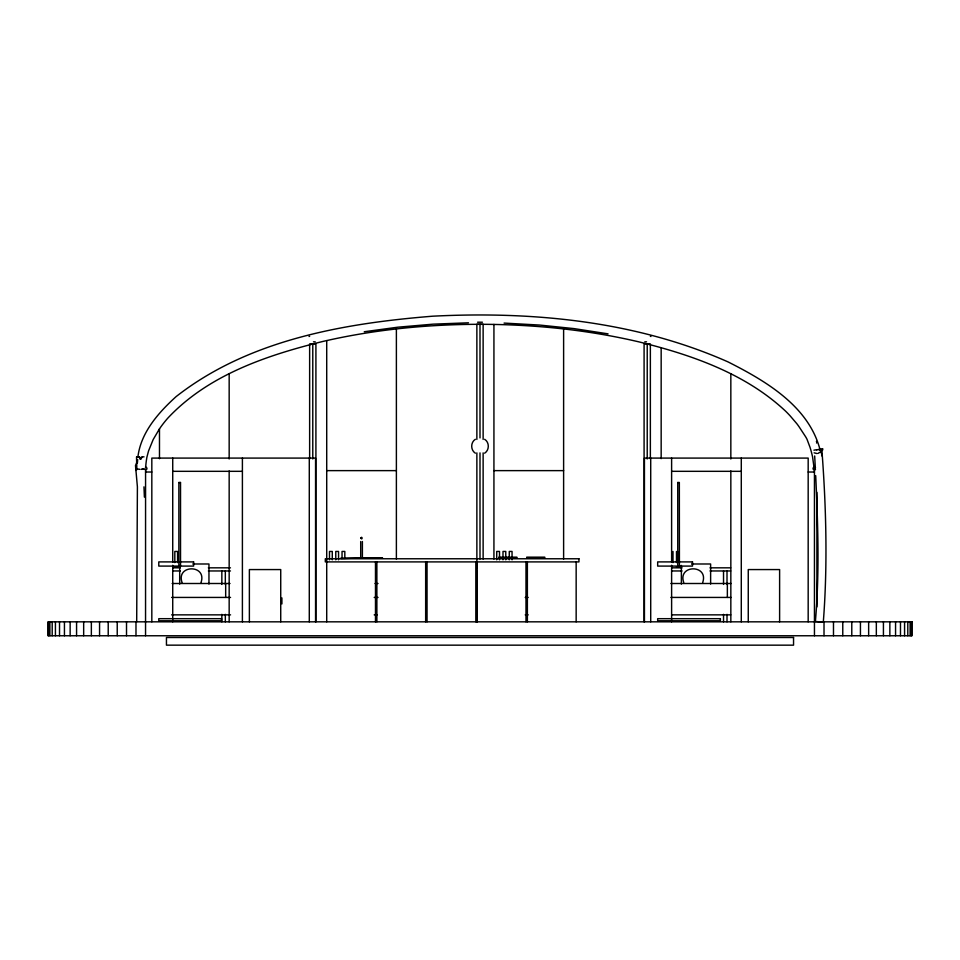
<?xml version="1.0" encoding="UTF-8"?>
<svg xmlns="http://www.w3.org/2000/svg" width="960" height="960" viewBox="0 0 960 960"><rect width="100%" height="100%" fill="white"/><g stroke="black" fill="none" stroke-linecap="round" stroke-linejoin="round"><path stroke-width="1.44" d="M362.388 557.724L362.388 541.512M145.572 469.26L145.548 635.76M135.948 470.472L136.74 469.656M145.632 467.856L145.848 465A105.408 105.408 0 0 1 146.28 461.124L146.784 457.812A21.228 21.228 0 0 1 147.096 456.456L148.056 452.784A46.2 46.2 0 0 1 148.704 450.54L153.168 439.572L159.48 428.832A111.84 111.84 0 0 1 167.652 418.308C208.152 374.952 266.844 355.284 323.004 341.424C374.208 329.592 426.84 324.408 479.352 324.3M137.376 463.044L137.676 459.54M821.544 453.636C819.36 451.116 824.172 449.508 821.34 449.928L822.096 450.084M138.012 456.18C141.168 432.048 158.76 412.356 176.088 396.624C248.496 339.936 343.212 323.4 432.624 316.2C532.596 311.112 635.796 320.976 728.112 361.944C765.48 380.844 808.524 405.972 819.948 449.388M281.904 603.924L281.904 597.912M136.848 469.116L136.524 456.972L139.236 456.816M201.012 582.552C207.384 564.288 175.692 564.288 182.064 582.552M702.684 582.552C709.056 564.288 677.364 564.288 683.736 582.552M137.412 460.884L135.504 465.54L137.4 486.852L136.692 621.828M821.724 455.844L821.64 454.536M821.82 449.628L822.948 449.004L819.24 448.752M140.256 458.904L142.188 457.236L139.896 458.904M475.356 439.284C470.484 442.32 470.484 450.156 475.356 453.192M484.644 453.192C489.516 450.156 489.516 442.32 484.644 439.284M817.98 453.42L820.62 451.824M141.576 469.404L142.452 469.212M816.576 449.796L817.512 449.64L813.912 450.168M144.084 468.948L142.176 469.236L144.12 469.104M364.26 331.74L397.86 327.192L433.116 324.156L468.48 322.8M136.896 468.816L136.608 468.804M143.304 469.14L142.056 469.188M136.152 468.852L140.112 469.356M477.588 322.212L482.412 322.212M313.464 341.82L315.192 341.82M644.808 341.82L646.536 341.82M326.712 470.628L396.384 470.628M493.932 470.628L563.616 470.628M172.728 471.324L242.4 471.324M671.616 471.324L741.288 471.324M145.548 472.02L151.824 472.02M808.176 472.02L814.452 472.02M178.932 482.472L180.456 482.472M677.82 482.472L679.344 482.472L679.416 566.088M498.84 557.16L516.9 557.16M526.704 557.16L544.776 557.16M498.84 557.724L516.9 557.724M526.704 557.724L544.776 557.724M192.864 563.988L208.956 563.988L208.956 584.076M691.608 563.988L710.628 563.988L710.628 584.076M174.816 566.784L177.6 566.784M676.488 566.784L679.272 566.784M172.992 567.828L180.36 567.828M208.368 567.828L230.472 567.828M671.724 567.828L682.032 567.828M710.04 567.828L730.68 567.828M172.992 570.96L180.36 570.96M208.368 570.96L230.472 570.96M671.724 570.96L682.032 570.96M710.04 570.96L730.68 570.96M172.164 583.5L230.004 583.5M375.06 583.5L378.036 583.5M670.872 583.5L731.136 583.5M171.6 597.432L230.556 597.432M374.196 597.432L378.036 597.432M525.204 597.432L528.156 597.432M670.872 597.432L731.136 597.432M171.6 614.856L230.556 614.856M374.196 614.856L377.148 614.856M525.204 614.856L528.156 614.856M671.796 614.856L730.764 614.856M480.432 324.3C533.844 324.396 587.364 329.736 639.384 341.988C691.896 354.984 745.572 373.56 785.712 411.276A126.144 126.144 0 0 1 790.284 416.028L796.8 423.66A66.672 66.672 0 0 1 799.44 427.32L805.2 436.116A27.348 27.348 0 0 1 807.06 439.404L810.06 447.408A117.768 117.768 0 0 1 812.556 456.816L814.452 470.628L814.452 635.76M141.96 456.828L144.024 456.84M504.072 323.088L539.616 325.056L573.96 328.596L608.064 333.852M818.952 449.64L822.672 450.072M821.34 449.928L822.336 450.036M818.916 449.628L821.268 449.916L818.868 449.616M136.908 456.804L138.372 457.2M814.128 452.832L816.96 453.528M821.856 449.7C826.128 505.944 827.772 565.152 823.296 622.224L815.388 621.432C819.6 572.94 817.932 524.184 815.7 475.632M139.032 457.212L141.36 458.892L139.788 457.212M814.68 455.964L815.34 468.42M143.964 486.852L144.396 497.136M911.532 621.828L911.532 635.76M910.128 621.828L910.128 635.76M907.8 621.828L907.8 635.76M904.572 621.828L904.572 635.76M900.48 621.828L900.48 635.76M895.56 621.828L895.56 635.76M889.86 621.828L889.86 635.76M883.428 621.828L883.428 635.76M876.336 621.828L876.336 635.76M868.644 621.828L868.644 635.76M860.436 621.828L860.436 635.76M851.784 621.828L851.784 635.76M842.772 621.828L842.772 635.76M833.484 621.828L833.484 635.76M824.016 621.828L824.016 635.76M816.888 492.348L816.888 606.948M808.176 621.828L808.176 458.088L644.436 458.088L644.436 621.828M779.616 621.828L779.616 569.568L748.26 569.568L748.26 621.828M741.288 458.088L741.288 621.828M730.836 373.836L730.836 458.988M730.836 470.94L730.836 621.828M727.356 583.5L727.356 597.432M727.008 570.96L727.008 584.424M727.008 614.34L727.008 621.828M723.528 570.96L723.528 584.424M723.528 614.34L723.528 621.828M681.372 565.428L681.372 584.076M679.272 551.448L679.272 562.596M677.748 482.472L677.748 566.088M676.488 551.448L676.488 562.596M673.008 551.448L673.008 562.596M671.616 458.088L671.616 562.284M671.616 565.26L671.616 621.828M661.164 347.628L661.164 458.628M650.712 458.088L650.712 621.828M650.364 458.964L650.364 343.908L644.088 343.908L644.088 621.828M647.22 343.908L647.22 458.964M576.156 561.9L576.156 621.828M563.616 328.944L563.616 559.068M527.376 561.9L527.376 621.828M525.984 561.9L525.984 621.828M512.052 559.812L512.052 551.448L509.268 551.448L509.268 559.812M505.776 559.812L505.776 551.448L502.992 551.448L502.992 559.812M499.512 559.812L499.512 551.448L496.728 551.448L496.728 559.812M493.932 324.432L493.932 559.056M483.132 439.428L483.132 324.3L476.868 324.3L476.868 439.428M483.132 452.88L483.132 559.032M480 324.3L480 437.928M480 452.88L480 559.032M477.216 561.9L477.216 621.828M476.868 452.88L476.868 567.996M476.868 570.996L476.868 621.828M475.824 561.9L475.824 621.828M427.044 561.9L427.044 621.828M425.652 561.9L425.652 621.828M396.384 328.944L396.384 559.068M376.872 561.9L376.872 621.828M376.176 563.988L376.176 584.076M375.48 561.9L375.48 621.828M360.708 541.512L360.708 557.724M344.82 558.42L344.82 551.448L342.036 551.448L342.036 558.42M338.556 559.812L338.556 551.448L335.772 551.448L335.772 559.812M332.28 559.812L332.28 551.448L329.496 551.448L329.496 559.812M326.712 340.572L326.712 621.828M315.912 621.828L315.912 343.908L309.636 343.908L309.636 458.964M315.564 621.828L315.564 458.088L151.824 458.088L151.824 621.828M312.78 343.908L312.78 458.964M309.288 458.088L309.288 621.828M280.728 621.828L280.728 569.568L249.372 569.568L249.372 621.828M242.4 458.088L242.4 621.828M229.164 373.836L229.164 458.988M229.164 470.94L229.164 621.828M225.672 583.5L225.672 597.432M225.324 570.96L225.324 584.424M225.324 614.34L225.324 621.828M221.844 570.96L221.844 584.424M221.844 614.34L221.844 621.828M180.528 482.472L180.528 566.088M179.688 565.428L179.688 584.076M178.86 482.472L178.86 566.088M177.6 562.596L177.6 551.448L174.816 551.448L174.816 562.596M172.728 458.088L172.728 562.284M172.728 565.26L172.728 621.828M159.48 428.832L159.48 458.748M135.984 621.828L135.984 635.76M126.516 621.828L126.516 635.76M117.228 621.828L117.228 635.76M108.216 621.828L108.216 635.76M99.564 621.828L99.564 635.76M91.356 621.828L91.356 635.76M83.664 621.828L83.664 635.76M76.572 621.828L76.572 635.76M70.14 621.828L70.14 635.76M64.44 621.828L64.44 635.76M59.52 621.828L59.52 635.76M55.428 621.828L55.428 635.76M52.2 621.828L52.2 635.76M49.872 621.828L49.872 635.76M48.468 621.828L48.468 635.76M815.508 469.452A1.392 1.392 0 0 1 813.492 469.548A1.392 1.392 0 0 1 813.492 467.52A1.392 1.392 0 0 1 815.508 467.616M145.452 467.148A1.392 1.392 0 0 1 146.94 468.54A1.392 1.392 0 0 1 145.452 469.92M816.372 441.336A1.26 1.26 0 0 1 816.552 443.028M650.364 336.336A1.26 1.26 0 0 1 650.964 336.492M309.036 336.492A1.26 1.26 0 0 1 309.636 336.336M360.72 538.152C362.724 540.912 362.436 535.2 360.72 538.152M382.452 557.856L340.644 558.42L382.452 557.856M578.94 558.768L325.32 558.768L325.32 561.9L578.94 561.9L578.94 558.768M193.62 561.9L158.784 561.9L158.784 566.088L193.62 566.088L193.62 561.9M692.52 561.9L657.672 561.9L657.672 566.088L692.52 566.088L692.52 561.9M221.496 618.684L158.784 618.684L158.784 620.784L221.496 620.784L221.496 618.684M720.384 618.684L657.672 618.684L657.672 620.784L720.384 620.784L720.384 618.684M912 621.828L48 621.828L48 635.76L912 635.76L912 621.828M793.548 637.5L166.452 637.5L166.452 645.156L793.548 645.168L793.548 637.512"/></g></svg>
